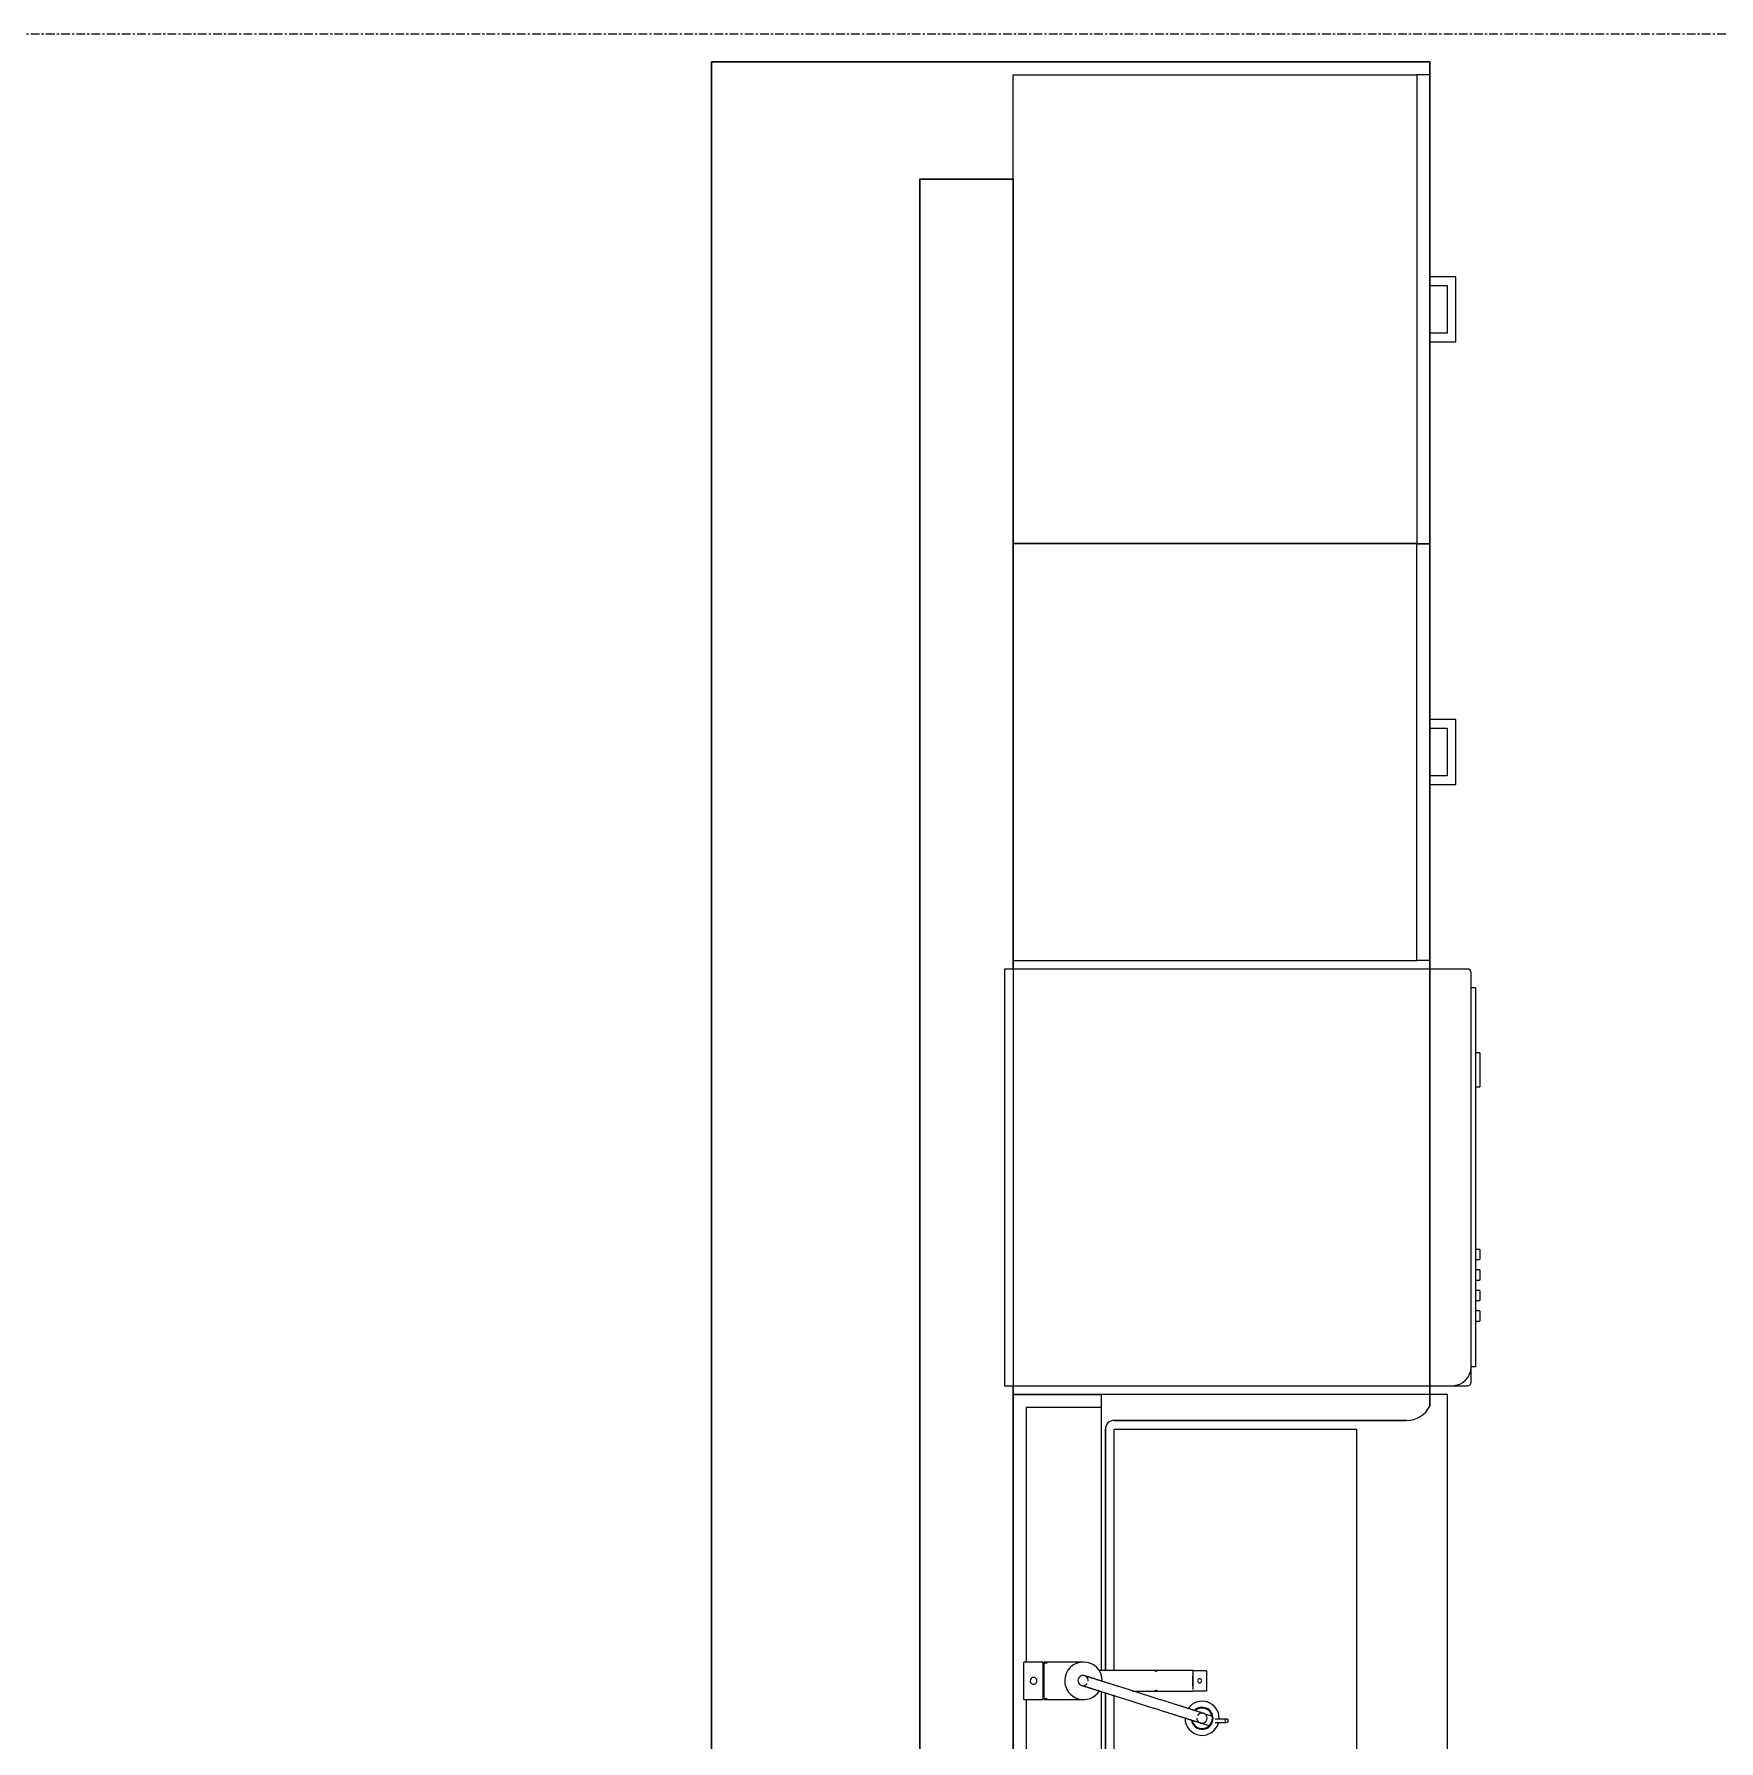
# Model space of a CAD drawing. Header units: inches. Extents: x -4235 to -464, y 9767 to 12344.
# Drawn here: x -3669.9 to -3572.9, y 10068.9 to 10167.2 of the extents above; entities that cross this region are included whole.
import ezdxf

# ---------------------------------------------------------------- set-up
doc = ezdxf.new("R2010")
doc.units = ezdxf.units.IN
doc.header["$MEASUREMENT"] = 0
doc.linetypes.add('Grid Line 1_2_', pattern=[0.875, 0.5, -0.125, 0.125, -0.125])
for name, color, linetype, lineweight in [('0-1', 7, 'Continuous', 5), ('0-2', 254, 'Continuous', 9), ('A-WALL-3', 10, 'Continuous', 9), ('A-WALL-4', 254, 'Continuous', 9), ('A-WALL-6', 113, 'Continuous', 9), ('P-SANR-FIXT-1', 7, 'Continuous', 9), ('P-SANR-FIXT-3', 254, 'Continuous', 9), ('Q-CASE-1', 10, 'Continuous', 9), ('Q-CASE-2', 254, 'Continuous', 9), ('Q-CASE-3', 7, 'Continuous', 9), ('Q-SPCQ-1', 7, 'Continuous', 9), ('Q-SPCQ-2', 10, 'Continuous', 9), ('Q-SPCQ-3', 254, 'Continuous', 9), ('S-GRID-1', 1, 'Grid Line 1_2_', 9)]:
    doc.layers.add(name, color=color, linetype=linetype, lineweight=lineweight)

# ---------------------------------------------------------------- blocks, each defined once
blk = doc.blocks.new('Dishwasher_15404 - 34_ counter-V11-BACKGROUND - 2ND FLOOR')
at = {"layer": 'Q-SPCQ-1'}
for p, q in [((26.678, 0), (24.5, 0)), ((26.875, -22.928), (26.875, -0.197)), ((27.125, -1.093), (26.875, -1.093)), ((27.125, -1.093), (27.125, -22.907)), ((27.375, -4.824), (27.125, -4.824)), ((27.375, -4.824), (27.375, -5.808)), ((27.375, -5.808), (27.375, -6.793)), ((27.125, -6.793), (27.375, -6.793)), ((27.375, -16.15), (27.125, -16.15)), ((27.375, -16.15), (27.375, -16.741)), ((27.125, -16.741), (27.375, -16.741)), ((27.375, -17.331), (27.125, -17.331)), ((27.375, -17.331), (27.375, -17.922)), ((27.125, -17.922), (27.375, -17.922)), ((27.375, -18.512), (27.125, -18.512)), ((27.375, -18.512), (27.375, -19.103)), ((27.125, -19.103), (27.375, -19.103)), ((27.375, -19.693), (27.125, -19.693)), ((27.125, -20.284), (27.375, -20.284)), ((27.375, -19.693), (27.375, -20.284)), ((27.125, -22.907), (26.875, -22.907)), ((26.875, -23.803), (26.875, -22.928)), ((24.5, -24), (25.803, -24)), ((25.803, -24), (26.678, -24))]:
    blk.add_line(p, q, dxfattribs=at)
for centre, radius, start, end in [((26.678, -0.197), 0.197, 360, 90), ((26.678, -0.197), 0.197, 15, 90), ((25.803, -22.928), 1.072, 270, 0), ((26.678, -23.803), 0.197, 270, 0)]:
    blk.add_arc(centre, radius, start, end, dxfattribs=at)
at = {"layer": 'Q-SPCQ-2'}
for p, q in [((0.5, 0), (0, 0)), ((0, 0), (0, -24)), ((0, -24), (0.5, -24))]:
    blk.add_line(p, q, dxfattribs=at)
at = {"layer": 'Q-SPCQ-3'}
for p, q in [((24.5, 0), (0.5, 0)), ((0.5, -24), (24.5, -24))]:
    blk.add_line(p, q, dxfattribs=at)
blk = doc.blocks.new('Vanity Cabinet-Double Door - 33_-V12-BACKGROUND - 2ND FLOOR')
at = {"layer": 'Q-CASE-1'}
for p, q in [((-15.762, 0), (17.238, 0)), ((17.238, 0), (-15.762, 0)), ((17.238, 0), (-15.762, 0))]:
    blk.add_line(p, q, dxfattribs=at)
at = {"layer": 'Q-CASE-2'}
for p, q in [((-15.762, -5.063), (-15.762, 0)), ((-15.762, 0), (-15.762, -5.063)), ((-15.012, -0.75), (-15.012, -5.063)), ((-0.345, -0.75), (-15.012, -0.75)), ((16.488, -0.75), (1.82, -0.75)), ((16.488, -5.063), (16.488, -0.75)), ((17.238, 0), (17.238, -5.063)), ((17.238, -5.063), (17.238, 0))]:
    blk.add_line(p, q, dxfattribs=at)
blk = doc.blocks.new('Base Cabinet 3 Drawer 230 - Base Cabinet 3 Drawer 230 24_-2578604-BACKGROUND - 2ND FLOOR')
at = {"layer": 'Q-CASE-1'}
for p, q in [((-0.638, 24), (-1.137, 24)), ((-0.638, 24), (-1.137, 24)), ((2.113, 24), (2.613, 24)), ((2.113, 24), (2.613, 24))]:
    blk.add_line(p, q, dxfattribs=at)
at = {"layer": 'Q-CASE-2'}
for p, q in [((-11.262, 24), (12.738, 24)), ((-11.262, 23.25), (-11.262, 24)), ((-0.638, 24), (-1.137, 24)), ((2.113, 24), (2.613, 24)), ((12.738, 24), (12.738, 23.25)), ((12.738, 23.25), (-11.262, 23.25)), ((-11.262, 23.25), (-11.262, 0)), ((12.738, 0), (12.738, 23.25)), ((-11.262, 0), (12.738, 0))]:
    blk.add_line(p, q, dxfattribs=at)
at = {"layer": 'Q-CASE-3'}
for p, q in [((2.613, 25.5), (-1.137, 25.5)), ((-1.137, 25.5), (-1.137, 24)), ((-0.638, 24), (-0.638, 25.001)), ((-0.638, 25.001), (2.113, 25.001)), ((2.113, 25.001), (2.113, 24)), ((2.613, 24), (2.613, 25.5))]:
    blk.add_line(p, q, dxfattribs=at)
blk = doc.blocks.new('Base Cabinet 3 Drawer 230 - Base Cabinet 3 Drawer 230 27_-2571739-BACKGROUND - 2ND FLOOR')
at = {"layer": 'Q-CASE-1'}
for p, q in [((-1.137, -24), (-0.638, -24)), ((-1.137, -24), (-0.638, -24)), ((2.613, -24), (2.113, -24)), ((2.613, -24), (2.113, -24))]:
    blk.add_line(p, q, dxfattribs=at)
at = {"layer": 'Q-CASE-2'}
for p, q in [((-12.762, -23.25), (-12.762, 0)), ((-12.762, 0), (14.238, 0)), ((14.238, 0), (14.238, -23.25)), ((-12.762, -23.25), (-12.762, -24)), ((14.238, -23.25), (-12.762, -23.25)), ((14.238, -24), (14.238, -23.25)), ((-12.762, -24), (14.238, -24)), ((-1.137, -24), (-0.638, -24)), ((2.613, -24), (2.113, -24))]:
    blk.add_line(p, q, dxfattribs=at)
at = {"layer": 'Q-CASE-3'}
for p, q in [((-1.137, -24), (-1.137, -25.5)), ((-0.638, -25.001), (-0.638, -24)), ((2.113, -24), (2.113, -25.001)), ((2.613, -25.5), (2.613, -24)), ((-1.137, -25.5), (2.613, -25.5)), ((2.113, -25.001), (-0.638, -25.001))]:
    blk.add_line(p, q, dxfattribs=at)
blk = doc.blocks.new('kitchen_faucet_14143 - kitchen_faucet_14143-V79-BACKGROUND - 2ND FLOOR')
at = {"layer": 'P-SANR-FIXT-1'}
for p, q in [((-7.579, 2.398), (-8.244, 2.398)), ((-8.244, 2.201), (-7.579, 2.201)), ((-6.988, 1.91), (-7.411, 2.043)), ((-7.234, 2.592), (-6.814, 2.46)), ((2.264, 1.083), (0, 1.083)), ((2.342, 1.024), (2.101, 1.024)), ((2.264, 1.083), (2.264, -1.083)), ((3.445, 1.083), (2.342, 1.083)), ((2.342, -1.083), (2.342, 1.083)), ((3.445, 1.083), (3.445, -1.083)), ((-6.299, 0.571), (-7.087, 0.571)), ((-7.087, -0.571), (-7.087, 0.571)), ((-2.826, 0.591), (-6.299, 0.591)), ((-6.299, 0.57), (-6.299, 0.591)), ((-6.299, 0.418), (-6.299, 0.497)), ((-6.299, 0.295), (-6.299, 0.405)), ((-6.299, 0.153), (-6.299, 0.286)), ((-6.299, 0.285), (-6.299, 0.153)), ((-6.299, 0.148), (-6.299, -0.148)), ((-6.299, -0.148), (-6.299, 0.148)), ((-3.975, 0.591), (-4.892, 0.591)), ((-0.9, 0.591), (-0.944, 0.591)), ((-7.087, -0.571), (-6.299, -0.571)), ((-6.299, -0.153), (-6.299, -0.285)), ((-6.299, -0.286), (-6.299, -0.153)), ((-6.299, -0.405), (-6.299, -0.295)), ((-6.299, -0.497), (-6.299, -0.418)), ((-6.299, -0.591), (-6.299, -0.511)), ((-6.299, -0.591), (-0.9, -0.591)), ((-4.892, -0.591), (-3.975, -0.591)), ((0, -1.083), (2.264, -1.083)), ((2.101, -1.024), (2.342, -1.024)), ((2.342, -1.083), (3.445, -1.083))]:
    blk.add_line(p, q, dxfattribs=at)
at = {"layer": 'P-SANR-FIXT-1', "flags": 128}
for points in [[(-6.524, 2.152), (-6.534, 2.229), (-6.564, 2.3), (-6.611, 2.361), (-6.672, 2.408), (-6.743, 2.437), (-6.82, 2.448), (-6.896, 2.437), (-6.967, 2.408), (-7.028, 2.361), (-7.075, 2.3), (-7.105, 2.229), (-7.115, 2.152)], [(-7.115, 2.152), (-7.105, 2.076), (-7.075, 2.005), (-7.028, 1.943), (-6.967, 1.897), (-6.896, 1.867), (-6.82, 1.857), (-6.743, 1.867), (-6.672, 1.897), (-6.611, 1.943), (-6.564, 2.005)], [(-6.731, 2.434), (-6.73, 2.434), (-6.729, 2.433), (-6.727, 2.433), (-6.724, 2.432), (-6.721, 2.431), (-6.716, 2.429), (-6.711, 2.428), (-6.705, 2.426), (-6.698, 2.424), (-6.691, 2.421), (-6.682, 2.419), (-6.535, 2.372), (-6.517, 2.366), (-6.498, 2.36), (-6.479, 2.354), (-6.458, 2.348), (-6.437, 2.341), (-6.415, 2.334), (-6.393, 2.327), (-6.369, 2.32), (-6.345, 2.312), (-6.32, 2.304), (-6.294, 2.296), (-6.267, 2.288), (-6.24, 2.279), (-6.212, 2.27), (-6.183, 2.261), (-6.153, 2.252), (-6.123, 2.242), (-6.092, 2.232), (-6.06, 2.222), (-6.027, 2.212), (-5.993, 2.201), (-5.959, 2.19), (-5.924, 2.179), (-5.888, 2.168), (-5.852, 2.157), (-5.815, 2.145), (-5.777, 2.133), (-5.738, 2.121), (-5.699, 2.108), (-5.658, 2.095), (-5.617, 2.083), (-5.576, 2.069), (-5.534, 2.056), (-5.491, 2.042), (-5.447, 2.029), (-5.402, 2.015), (-5.357, 2), (-5.312, 1.986), (-5.265, 1.971), (-5.218, 1.957), (-5.171, 1.941), (-5.122, 1.926), (-5.073, 1.911), (-5.024, 1.895), (-4.974, 1.879), (-4.923, 1.863), (-4.872, 1.847), (-4.82, 1.831), (-4.768, 1.814), (-4.715, 1.798), (-4.661, 1.781), (-4.607, 1.764), (-4.553, 1.747), (-4.498, 1.729), (-4.443, 1.712), (-4.387, 1.694), (-4.331, 1.676), (-4.274, 1.659), (-4.217, 1.641), (-4.16, 1.623), (-4.103, 1.604), (-4.045, 1.586), (-3.986, 1.568), (-3.928, 1.549), (-3.869, 1.531), (-3.81, 1.512), (-3.751, 1.494), (-3.692, 1.475), (-3.632, 1.456), (-3.573, 1.437), (-3.513, 1.418), (-3.453, 1.4), (-3.393, 1.381), (-3.334, 1.362), (-3.274, 1.343), (-3.214, 1.324), (-3.154, 1.305), (-3.094, 1.286), (-3.034, 1.267), (-2.975, 1.249), (-2.915, 1.23), (-2.856, 1.211), (-2.797, 1.192), (-2.738, 1.174), (-2.679, 1.155), (-2.621, 1.137), (-2.563, 1.118), (-2.505, 1.1), (-1.882, 0.904), (-1.83, 0.887), (-1.777, 0.871), (-1.726, 0.854), (-1.675, 0.838), (-1.624, 0.822), (-1.396, 0.75), (-1.349, 0.735), (-1.303, 0.721), (-1.257, 0.706), (-1.212, 0.692), (-1.168, 0.678), (-1.124, 0.664), (-1.081, 0.651), (-1.039, 0.637), (-0.997, 0.624), (-0.956, 0.611), (-0.916, 0.599), (-0.877, 0.586), (-0.838, 0.574), (-0.8, 0.562), (-0.763, 0.55), (-0.727, 0.539), (-0.691, 0.528), (-0.656, 0.517), (-0.622, 0.506), (-0.589, 0.495), (-0.556, 0.485), (-0.524, 0.475), (-0.493, 0.465), (-0.462, 0.456), (-0.433, 0.446), (-0.404, 0.437), (-0.376, 0.428), (-0.349, 0.42), (-0.322, 0.411), (-0.296, 0.403), (-0.271, 0.395), (-0.247, 0.388), (-0.224, 0.38), (-0.201, 0.373), (-0.179, 0.366), (-0.158, 0.36), (-0.138, 0.353), (-0.118, 0.347), (-0.1, 0.341), (-0.082, 0.335), (-0.065, 0.33), (-0.048, 0.325), (-0.033, 0.32), (-0.018, 0.315), (-0.004, 0.311), (0.009, 0.307), (0.021, 0.303), (0.033, 0.299), (0.044, 0.296), (0.054, 0.293), (0.063, 0.29), (0.071, 0.287), (0.079, 0.285), (0.086, 0.282), (0.092, 0.281), (0.097, 0.279), (0.102, 0.277), (0.106, 0.276), (0.109, 0.275), (0.111, 0.275), (0.112, 0.274), (0.113, 0.274)], [(-6.909, 1.871), (-6.908, 1.871), (-6.907, 1.87), (-6.905, 1.87), (-6.902, 1.869), (-6.899, 1.868), (-6.894, 1.866), (-6.889, 1.865), (-6.883, 1.863), (-6.876, 1.861), (-6.869, 1.858), (-6.86, 1.856), (-6.713, 1.809), (-6.695, 1.803), (-6.676, 1.797), (-6.512, 1.746), (-6.487, 1.738), (-6.461, 1.729), (-6.434, 1.721), (-6.406, 1.712), (-6.377, 1.703), (-6.348, 1.694), (-6.318, 1.684), (-6.287, 1.675), (-6.256, 1.665), (-6.224, 1.655), (-6.191, 1.644), (-6.157, 1.633), (-6.122, 1.623), (-6.087, 1.611), (-6.051, 1.6), (-6.014, 1.588), (-5.976, 1.577), (-5.938, 1.564), (-5.899, 1.552), (-5.859, 1.54), (-5.819, 1.527), (-5.778, 1.514), (-5.736, 1.501), (-5.693, 1.487), (-5.65, 1.473), (-5.606, 1.46), (-5.561, 1.446), (-5.516, 1.431), (-5.47, 1.417), (-5.423, 1.402), (-5.376, 1.387), (-5.328, 1.372), (-5.279, 1.357), (-5.23, 1.341), (-5.18, 1.325), (-4.479, 1.104), (-4.422, 1.086), (-4.365, 1.068), (-4.307, 1.05), (-4.25, 1.032), (-4.191, 1.013), (-4.133, 0.995), (-4.075, 0.976), (-4.016, 0.958), (-3.957, 0.939), (-3.897, 0.92), (-3.838, 0.902), (-3.778, 0.883), (-3.719, 0.864), (-3.659, 0.845), (-3.599, 0.826), (-3.539, 0.807), (-3.479, 0.789), (-3.42, 0.77), (-3.36, 0.751), (-3.3, 0.732), (-3.24, 0.713), (-3.181, 0.694), (-3.121, 0.675), (-3.062, 0.657), (-3.002, 0.638), (-2.943, 0.619), (-2.885, 0.601), (-2.826, 0.582), (-2.768, 0.564), (-2.71, 0.546), (-2.652, 0.527), (-2.034, 0.332), (-1.982, 0.316), (-1.93, 0.3), (-1.879, 0.283), (-1.828, 0.267), (-1.778, 0.251), (-1.538, 0.176), (-1.491, 0.161), (-1.446, 0.147), (-1.4, 0.132), (-1.356, 0.118), (-1.312, 0.104), (-1.269, 0.091), (-1.226, 0.077), (-1.185, 0.064), (-1.144, 0.051), (-1.103, 0.039), (-1.064, 0.026), (-1.025, 0.014), (-0.987, 0.002), (-0.95, -0.01), (-0.913, -0.021), (-0.877, -0.033), (-0.842, -0.044), (-0.808, -0.055), (-0.774, -0.065), (-0.741, -0.076), (-0.709, -0.086), (-0.678, -0.096), (-0.647, -0.105), (-0.617, -0.115), (-0.588, -0.124), (-0.56, -0.133), (-0.533, -0.142), (-0.506, -0.15), (-0.48, -0.158), (-0.455, -0.166), (-0.43, -0.174), (-0.407, -0.181), (-0.384, -0.188), (-0.362, -0.195), (-0.341, -0.202), (-0.32, -0.209), (-0.3, -0.215), (-0.282, -0.221), (-0.263, -0.226), (-0.246, -0.232), (-0.23, -0.237), (-0.214, -0.242), (-0.199, -0.247), (-0.185, -0.251), (-0.172, -0.255), (-0.159, -0.259), (-0.147, -0.263), (-0.136, -0.267), (-0.126, -0.27), (-0.117, -0.273), (-0.108, -0.276), (-0.1, -0.278), (-0.093, -0.28), (-0.087, -0.282), (-0.081, -0.284), (-0.077, -0.285), (-0.073, -0.287), (-0.069, -0.288), (-0.067, -0.288), (-0.066, -0.289), (-0.065, -0.289)], [(-0.27, 0.018), (-0.267, -0.059), (-0.244, -0.132), (-0.202, -0.197), (-0.146, -0.249), (-0.077, -0.285), (-0.002, -0.302), (0.075, -0.298), (0.149, -0.275), (0.214, -0.234), (0.266, -0.177)], [(0.266, -0.177), (0.301, -0.109), (0.318, -0.033), (0.315, 0.044), (0.292, 0.117), (0.25, 0.182), (0.193, 0.234), (0.125, 0.27), (0.05, 0.287), (-0.027, 0.283), (-0.101, 0.26), (-0.166, 0.219), (-0.218, 0.162)]]:
    blk.add_lwpolyline(points, dxfattribs=at)
at = {"layer": 'P-SANR-FIXT-1'}
for centre, radius, start, end in [((-6.832, 2.159), 0.984, 0, 165), ((-6.832, 2.159), 0.984, 176.37544, 180), ((-6.832, 2.159), 0.984, 180, 325.37114), ((-6.832, 2.159), 0.63, 10.30839, 180), ((-6.832, 2.159), 0.63, 180, 315), ((-6.832, 2.159), 0.591, 132.88346, 180), ((-6.832, 2.159), 0.591, 180, 191.36029), ((-6.832, 2.159), 0.591, 191.36029, 312.7731), ((-6.832, 2.159), 0.591, 14.76483, 132.88346), ((0, 0), 1.083, 0, 147.47116), ((-6.689, 0), 0.118, 0, 180), ((0, 0), 1.083, 177.61887, 180), ((2.878, 0), 0.197, 360, 180), ((-6.689, 0), 0.118, 180, 360), ((0, 0), 1.083, 180, 360), ((2.878, 0), 0.197, 180, 360)]:
    blk.add_arc(centre, radius, start, end, dxfattribs=at)
for centre, major_axis, ratio, start_param, end_param in [((-8.244, 2.3), (0, 0.0984), 0.984808, 4.712389, 7.853982), ((-8.244, 2.3), (0, 0.0984), 0.984808, 1.570796, 4.712389), ((-3.975, 0), (0, 0.591), 0.906308, 6.021386, 6.806784), ((-3.975, 0), (0, 0.591), 0.906308, 2.617994, 3.403392)]:
    blk.add_ellipse(centre, major_axis=major_axis, ratio=ratio, start_param=start_param, end_param=end_param, dxfattribs=at)
blk = doc.blocks.new('Stainless Steel Farmhous Kitchen Sink - Stainless Steel Farmhous Kitchen Sink-V97-BACKGROUND - 2ND FLOOR')
at = {"layer": 'P-SANR-FIXT-1'}
for p, q in [((-33, 22.203), (-33, 21.184)), ((0, 22.203), (-33, 22.203)), ((0, 21.184), (0, 22.203)), ((-31, 3), (-31, 16.956)), ((-31, 16.956), (-2, 16.956)), ((-2, 16.956), (-2, 3)), ((-17.085, 3), (-31, 3)), ((-2, 3), (-15.65, 3))]:
    blk.add_line(p, q, dxfattribs=at)
at = {"layer": 'P-SANR-FIXT-3'}
for p, q in [((-33, 21.184), (-33, 2.247)), ((0, 2.247), (0, 21.184)), ((-33, 2.247), (-17.087, 2.247)), ((-15.889, 2.247), (0, 2.247))]:
    blk.add_line(p, q, dxfattribs=at)
blk = doc.blocks.new('CTR - 1st Phase - Unit Layouts_rvt-1-BACKGROUND - 2ND FLOOR')
at = {"layer": 'A-WALL-3'}
for p, q in [((-3618.874, 10158.839), (-3618.874, 10031.839)), ((-3618.874, 10158.839), (-3613.499, 10158.839)), ((-3613.499, 10113.339), (-3613.499, 10158.839)), ((-3613.499, 10088.839), (-3613.499, 10089.339)), ((-3613.499, 10055.839), (-3613.499, 10088.839))]:
    blk.add_line(p, q, dxfattribs=at)
at = {"layer": 'A-WALL-4'}
for p, q in [((-3618.874, 10031.839), (-3618.874, 10158.839)), ((-3613.499, 10158.839), (-3618.874, 10158.839)), ((-3613.499, 10158.839), (-3613.499, 10031.839))]:
    blk.add_line(p, q, dxfattribs=at)
at = {"layer": 'A-WALL-6'}
for p, q in [((-3630.874, 10165.589), (-3630.874, 10025.064)), ((-3589.499, 10165.589), (-3630.874, 10165.589)), ((-3630.874, 10165.589), (-3589.499, 10165.589)), ((-3630.874, 10025.064), (-3630.874, 10165.589)), ((-3589.499, 10088.157), (-3589.499, 10165.589)), ((-3589.499, 10165.589), (-3589.499, 10088.157)), ((-3608.183, 10072.926), (-3608.183, 10086.839)), ((-3608.183, 10086.839), (-3608.183, 10072.926)), ((-3607.683, 10087.339), (-3590.835, 10087.339)), ((-3590.835, 10087.339), (-3607.683, 10087.339)), ((-3608.183, 10057.839), (-3608.183, 10071.647)), ((-3608.183, 10071.647), (-3608.183, 10057.839))]:
    blk.add_line(p, q, dxfattribs=at)
for centre, radius, start, end in [((-3590.835, 10088.839), 1.5, 270, 332.9435), ((-3590.835, 10088.839), 1.5, 270, 332.9435), ((-3607.683, 10086.839), 0.5, 90, 180), ((-3607.683, 10086.839), 0.5, 90, 180)]:
    blk.add_arc(centre, radius, start, end, dxfattribs=at)
at = {"layer": '0-2'}
for name, p, rotation in [('Base Cabinet 3 Drawer 230 - Base Cabinet 3 Drawer 230 27_-2571739-BACKGROUND - 2ND FLOOR', (-3613.499, 10150.602), 89.99999999999501), ('Base Cabinet 3 Drawer 230 - Base Cabinet 3 Drawer 230 24_-2578604-BACKGROUND - 2ND FLOOR', (-3613.499, 10126.577), 270.0000000000092), ('Vanity Cabinet-Double Door - 33_-V12-BACKGROUND - 2ND FLOOR', (-3613.499, 10071.602), 89.99999999999501), ('Stainless Steel Farmhous Kitchen Sink - Stainless Steel Farmhous Kitchen Sink-V97-BACKGROUND - 2ND FLOOR', (-3610.683, 10055.839), 270.0000000000046), ('kitchen_faucet_14143 - kitchen_faucet_14143-V79-BACKGROUND - 2ND FLOOR', (-3609.445, 10072.339), 180)]:
    blk.add_blockref(name, p, dxfattribs=dict(at, rotation=rotation))
blk.add_blockref('Dishwasher_15404 - 34_ counter-V11-BACKGROUND - 2ND FLOOR', (-3613.999, 10113.339), dxfattribs=at)

msp = doc.modelspace()

# ---------------------------------------------------------------- linework, layer by layer
at = {"layer": 'S-GRID-1'}
msp.add_line((-464.451, 10167.189), (-4185.697, 10167.189), dxfattribs=at)

# ---------------------------------------------------------------- block references
at = {"layer": '0-1'}
msp.add_blockref('CTR - 1st Phase - Unit Layouts_rvt-1-BACKGROUND - 2ND FLOOR', (0, 0), dxfattribs=at)

doc.saveas('drawing.dxf')
